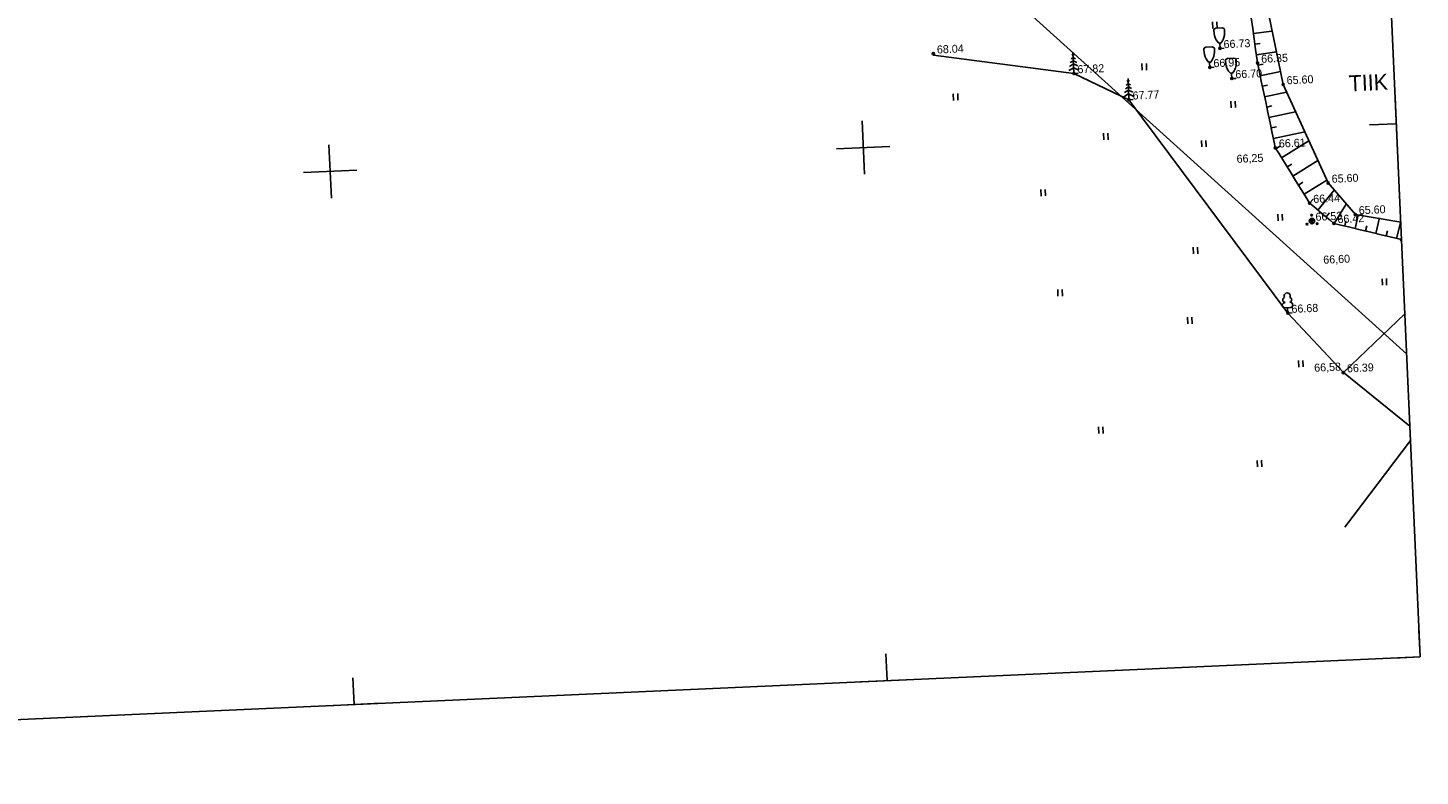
# Model space of a CAD drawing. Extents: x 640676 to 640937, y 6454929 to 6455190.
# Drawn here: x 640806.2 to 640936.6, y 6454929.4 to 6454999.5 of the extents above; entities that cross this region are included whole.
import ezdxf

# ---------------------------------------------------------------- set-up
doc = ezdxf.new("R2010")
doc.units = 0
for name, color, linetype in [('Level 10', 7, 'Continuous'), ('Level 15', 7, 'Continuous'), ('Level 30', 7, 'Continuous'), ('Level 31', 7, 'Continuous'), ('Level 34', 7, 'Continuous'), ('Level 41', 7, 'Continuous'), ('Level 42', 7, 'Continuous'), ('Level 54', 7, 'Continuous'), ('Level 56', 7, 'Continuous'), ('Level 59', 7, 'Continuous'), ('Level 61', 7, 'Continuous'), ('Level 63', 7, 'Continuous')]:
    doc.layers.add(name, color=color, linetype=linetype)

msp = doc.modelspace()

# ---------------------------------------------------------------- linework, layer by layer
at = {"layer": 'Level 10'}
for p, q in [((640917.5, 6454999.5), (640918.1, 6454999.53)), ((640904.11, 6454997.06), (640903.99, 6454996.99)), ((640904.19, 6454995.26), (640904.1, 6454997.26)), ((640904.11, 6454997.06), (640904.24, 6454997)), ((640916.55, 6454997.72), (640917.15, 6454997.75)), ((640917.76, 6454998.11), (640917.96, 6454998.12)), ((640917.88, 6454997.62), (640917.86, 6454998.12)), ((640917.88, 6454997.62), (640918.28, 6454997.63)), ((640917.88, 6454997.62), (640917.88, 6454997.62)), ((640904.17, 6454995.81), (640903.71, 6454995.53)), ((640904.15, 6454996.16), (640903.78, 6454995.93)), ((640904.14, 6454996.46), (640903.85, 6454996.28)), ((640904.13, 6454996.76), (640903.92, 6454996.63)), ((640904.13, 6454996.76), (640904.34, 6454996.65)), ((640904.14, 6454996.46), (640904.45, 6454996.31)), ((640904.15, 6454996.16), (640904.55, 6454995.97)), ((640904.17, 6454995.81), (640904.66, 6454995.57)), ((640916.81, 6454996.33), (640917.01, 6454996.34)), ((640916.93, 6454995.84), (640916.91, 6454996.34)), ((640916.93, 6454995.84), (640917.33, 6454995.85)), ((640916.93, 6454995.84), (640916.93, 6454995.84)), ((640918.59, 6454996.67), (640919.19, 6454996.7)), ((640904.59, 6454995.28), (640904.19, 6454995.26)), ((640904.19, 6454995.26), (640904.19, 6454995.26)), ((640909.27, 6454994.6), (640909.15, 6454994.53)), ((640909.35, 6454992.8), (640909.26, 6454994.8)), ((640909.27, 6454994.6), (640909.4, 6454994.54)), ((640918.86, 6454995.29), (640919.06, 6454995.29)), ((640918.98, 6454994.79), (640918.96, 6454995.29)), ((640918.98, 6454994.79), (640919.38, 6454994.81)), ((640918.98, 6454994.79), (640918.98, 6454994.79)), ((640909.32, 6454993.35), (640908.86, 6454993.07)), ((640909.31, 6454993.7), (640908.93, 6454993.47)), ((640909.3, 6454994), (640909.01, 6454993.82)), ((640909.28, 6454994.3), (640909.08, 6454994.18)), ((640909.28, 6454994.3), (640909.5, 6454994.2)), ((640909.3, 6454994), (640909.6, 6454993.85)), ((640909.31, 6454993.7), (640909.7, 6454993.51)), ((640909.32, 6454993.35), (640909.81, 6454993.11)), ((640909.75, 6454992.82), (640909.35, 6454992.8)), ((640909.35, 6454992.8), (640909.35, 6454992.8)), ((640926.49, 6454981.44), (640926.49, 6454981.44)), ((640923.94, 6454973.84), (640923.94, 6454973.8)), ((640924.44, 6454973.86), (640924.44, 6454973.83)), ((640924.46, 6454973.33), (640923.96, 6454973.3)), ((640924.24, 6454972.82), (640924.21, 6454973.32)), ((640924.64, 6454972.83), (640924.24, 6454972.82)), ((640924.24, 6454972.82), (640924.24, 6454972.82))]:
    msp.add_line(p, q, dxfattribs=at)
for points in [[(640917.76, 6454998.11), (640917.59, 6454998.32), (640917.52, 6454998.43), (640917.44, 6454998.6), (640917.36, 6454998.82), (640917.33, 6454998.97), (640917.3, 6454999.29), (640917.31, 6454999.33), (640917.33, 6454999.41), (640917.37, 6454999.45), (640917.5, 6454999.5)], [(640917.96, 6454998.12), (640918.11, 6454998.34), (640918.17, 6454998.46), (640918.24, 6454998.63), (640918.29, 6454998.86), (640918.3, 6454999.02), (640918.3, 6454999.34), (640918.3, 6454999.38), (640918.27, 6454999.45), (640918.23, 6454999.48), (640918.1, 6454999.53)], [(640916.81, 6454996.33), (640916.64, 6454996.54), (640916.57, 6454996.65), (640916.49, 6454996.82), (640916.42, 6454997.04), (640916.39, 6454997.19), (640916.36, 6454997.51), (640916.36, 6454997.55), (640916.38, 6454997.63), (640916.42, 6454997.67), (640916.55, 6454997.72)], [(640917.01, 6454996.34), (640917.16, 6454996.56), (640917.22, 6454996.68), (640917.29, 6454996.85), (640917.34, 6454997.08), (640917.36, 6454997.24), (640917.36, 6454997.56), (640917.35, 6454997.6), (640917.32, 6454997.67), (640917.28, 6454997.7), (640917.15, 6454997.75)], [(640918.86, 6454995.29), (640918.69, 6454995.49), (640918.62, 6454995.6), (640918.53, 6454995.77), (640918.46, 6454995.99), (640918.43, 6454996.15), (640918.4, 6454996.47), (640918.4, 6454996.51), (640918.43, 6454996.58), (640918.47, 6454996.62), (640918.59, 6454996.67)], [(640919.06, 6454995.29), (640919.21, 6454995.51), (640919.26, 6454995.63), (640919.33, 6454995.81), (640919.38, 6454996.04), (640919.4, 6454996.19), (640919.4, 6454996.51), (640919.4, 6454996.55), (640919.37, 6454996.62), (640919.32, 6454996.66), (640919.19, 6454996.7)]]:
    msp.add_lwpolyline(points, dxfattribs=at)
for centre, radius in [((640926.49, 6454981.44), 0.25), ((640926.46, 6454981.99), 0.0707), ((640926.03, 6454981.15), 0.0707), ((640926.98, 6454981.19), 0.0707)]:
    msp.add_circle(centre, radius, dxfattribs=at)
for centre, radius, start, end in [((640923.95, 6454973.55), 0.25, 92.564, 272.564), ((640923.98, 6454974.06), 0.224, 107.8081, 259.643), ((640924.17, 6454974.41), 0.292, 335.1439, 209.9841), ((640924.38, 6454974.07), 0.224, 285.4849, 77.3199), ((640924.45, 6454973.58), 0.25, 272.564, 92.5639)]:
    msp.add_arc(centre, radius, start, end, dxfattribs=at)
at = {"layer": 'Level 15'}
for points in [[(640935.36, 6454969), (640894.57, 6455005.84), (640894.38, 6455007.06)], [(640935.72, 6454960.89), (640929.57, 6454952.76)]]:
    msp.add_lwpolyline(points, dxfattribs=at)
at = {"layer": 'Level 30'}
msp.add_line((640929.44, 6454967.24), (640929.44, 6454967.24), dxfattribs=at)
for points in [[(640935.19, 6454972.76), (640929.44, 6454967.24)], [(640935.67, 6454962.21), (640929.44, 6454967.24)]]:
    msp.add_lwpolyline(points, dxfattribs=at)
at = {"layer": 'Level 31'}
msp.add_line((640891.02, 6454997.12), (640891.02, 6454997.12), dxfattribs=at)
msp.add_circle((640891.02, 6454997.12), 0.1, dxfattribs=at)
at = {"layer": 'Level 34'}
for p, q in [((640923.79, 6454994.23), (640923.79, 6454994.23)), ((640928.01, 6454985.01), (640928.01, 6454985.01)), ((640930.56, 6454982.05), (640930.56, 6454982.05))]:
    msp.add_line(p, q, dxfattribs=at)
msp.add_lwpolyline([(640934.81, 6454981.34), (640930.56, 6454982.05), (640928.01, 6454985.01), (640923.79, 6454994.23), (640922.41, 6455000.92), (640922.63, 6455003.7), (640923.2, 6455006.29), (640924.27, 6455008.57), (640926.56, 6455011.34), (640929.11, 6455012.72)], dxfattribs=at)
at = {"layer": 'Level 41'}
for p, q in [((640917.17, 6455000.09), (640917.2, 6454999.47)), ((640917.58, 6455000.09), (640917.61, 6454999.49)), ((640910.57, 6454996.19), (640910.6, 6454995.57)), ((640910.98, 6454996.2), (640911, 6454995.59)), ((640892.89, 6454993.37), (640892.92, 6454992.75)), ((640893.3, 6454993.38), (640893.32, 6454992.77)), ((640918.9, 6454992.67), (640918.93, 6454992.05)), ((640919.3, 6454992.68), (640919.33, 6454992.07)), ((640906.97, 6454989.66), (640907, 6454989.04)), ((640907.38, 6454989.67), (640907.4, 6454989.06)), ((640916.15, 6454989), (640916.18, 6454988.38)), ((640916.56, 6454989), (640916.59, 6454988.4)), ((640901.1, 6454984.39), (640901.13, 6454983.77)), ((640901.51, 6454984.4), (640901.53, 6454983.79)), ((640923.3, 6454982.08), (640923.32, 6454981.46)), ((640923.7, 6454982.09), (640923.73, 6454981.48)), ((640915.37, 6454978.99), (640915.4, 6454978.37)), ((640915.77, 6454978.99), (640915.8, 6454978.38)), ((640902.68, 6454975.02), (640902.7, 6454974.4)), ((640903.08, 6454975.02), (640903.11, 6454974.41)), ((640933.06, 6454976.04), (640933.09, 6454975.42)), ((640933.47, 6454976.05), (640933.49, 6454975.44)), ((640914.83, 6454972.42), (640914.86, 6454971.8)), ((640915.24, 6454972.43), (640915.27, 6454971.82)), ((640925.23, 6454968.38), (640925.26, 6454967.76)), ((640925.64, 6454968.39), (640925.66, 6454967.78)), ((640906.5, 6454962.15), (640906.53, 6454961.53)), ((640906.9, 6454962.16), (640906.93, 6454961.55)), ((640921.37, 6454959.02), (640921.4, 6454958.4)), ((640921.77, 6454959.03), (640921.8, 6454958.42))]:
    msp.add_line(p, q, dxfattribs=at)
msp.add_lwpolyline([(640929.44, 6454967.24), (640924.24, 6454972.82), (640909.35, 6454992.8), (640904.19, 6454995.26), (640891.02, 6454996.97)], dxfattribs=at)
at = {"layer": 'Level 42'}
for p, q in [((640920.8, 6455000.48), (640920.94, 6454999.49)), ((640920.94, 6454999.49), (640921.08, 6454998.5)), ((640921.01, 6454999), (640922.75, 6454999.24)), ((640921.08, 6454998.5), (640921.22, 6454997.51)), ((640921.15, 6454998.01), (640921.64, 6454998.08)), ((640921.22, 6454997.51), (640921.36, 6454996.52)), ((640921.29, 6454997.02), (640923.16, 6454997.28)), ((640921.4, 6454996.24), (640921.4, 6454996.24)), ((640921.44, 6454996.03), (640921.93, 6454996.13)), ((640921.55, 6454995.54), (640921.75, 6454994.56)), ((640921.65, 6454995.05), (640923.54, 6454995.45)), ((640921.75, 6454994.56), (640921.96, 6454993.58)), ((640921.85, 6454994.07), (640922.34, 6454994.17)), ((640921.96, 6454993.58), (640922.16, 6454992.6)), ((640922.06, 6454993.09), (640924.11, 6454993.52)), ((640922.16, 6454992.6), (640922.37, 6454991.62)), ((640922.26, 6454992.11), (640922.75, 6454992.22)), ((640922.37, 6454991.62), (640922.57, 6454990.65)), ((640922.47, 6454991.14), (640924.96, 6454991.66)), ((640922.57, 6454990.65), (640922.78, 6454989.67)), ((640922.68, 6454990.16), (640923.17, 6454990.26)), ((640922.78, 6454989.67), (640922.98, 6454988.69)), ((640922.88, 6454989.18), (640925.82, 6454989.79)), ((640923.06, 6454988.3), (640923.06, 6454988.3)), ((640923.12, 6454988.21), (640923.55, 6454988.48)), ((640923.65, 6454987.36), (640926.2, 6454988.95)), ((640923.38, 6454987.79), (640923.91, 6454986.94)), ((640923.91, 6454986.94), (640924.44, 6454986.09)), ((640924.17, 6454986.51), (640924.6, 6454986.78)), ((640924.7, 6454985.66), (640927.04, 6454987.11)), ((640924.44, 6454986.09), (640924.96, 6454985.24)), ((640924.96, 6454985.24), (640925.49, 6454984.39)), ((640925.23, 6454984.81), (640925.65, 6454985.08)), ((640925.49, 6454984.39), (640926.02, 6454983.54)), ((640925.75, 6454983.96), (640927.88, 6454985.28)), ((640927.05, 6454982.47), (640928.59, 6454984.33)), ((640926.28, 6454983.11), (640926.6, 6454983.5)), ((640926.28, 6454983.12), (640926.28, 6454983.12)), ((640926.67, 6454982.79), (640927.43, 6454982.15)), ((640928.59, 6454981.21), (640929.7, 6454983.03)), ((640927.43, 6454982.15), (640928.2, 6454981.51)), ((640927.82, 6454981.83), (640928.14, 6454982.22)), ((640929.57, 6454980.98), (640929.68, 6454981.46)), ((640930.54, 6454980.74), (640930.84, 6454982.01)), ((640932.48, 6454980.28), (640932.83, 6454981.73)), ((640928.55, 6454981.22), (640928.55, 6454981.22)), ((640929.08, 6454981.09), (640930.05, 6454980.86)), ((640930.05, 6454980.86), (640931.02, 6454980.63)), ((640931.02, 6454980.63), (640932, 6454980.39)), ((640931.51, 6454980.51), (640931.63, 6454980.99)), ((640932, 6454980.39), (640932.97, 6454980.16)), ((640932.97, 6454980.16), (640933.94, 6454979.92)), ((640933.45, 6454980.04), (640933.57, 6454980.53)), ((640934.43, 6454979.81), (640934.78, 6454981.27))]:
    msp.add_line(p, q, dxfattribs=at)
for points in [[(640921.36, 6454996.52), (640921.4, 6454996.24), (640921.55, 6454995.54)], [(640922.98, 6454988.69), (640923.06, 6454988.3), (640923.38, 6454987.79)], [(640926.02, 6454983.54), (640926.28, 6454983.12), (640926.67, 6454982.79)], [(640928.2, 6454981.51), (640928.55, 6454981.22), (640929.08, 6454981.09)], [(640933.94, 6454979.92), (640934.88, 6454979.7)]]:
    msp.add_lwpolyline(points, dxfattribs=at)
at = {"layer": 'Level 54'}
for centre in [(640891.02, 6454997.12), (640917.88, 6454997.62), (640916.93, 6454995.84), (640921.4, 6454996.24), (640904.19, 6454995.26), (640918.98, 6454994.79), (640923.79, 6454994.23), (640909.35, 6454992.8), (640923.06, 6454988.3), (640928.01, 6454985.01), (640926.28, 6454983.12), (640926.49, 6454981.44), (640930.56, 6454982.05), (640928.55, 6454981.22), (640924.24, 6454972.82), (640929.44, 6454967.24)]:
    msp.add_circle(centre, 0.1, dxfattribs=at)
msp.add_arc((640934.89, 6454979.7), 0.1, 98.3031, 266.8248, dxfattribs=at)
at = {"layer": 'Level 56'}
for points in [[(640925.45, 6455190.34), (640936.63, 6454940.62)], [(640936.63, 6454940.62), (640925.45, 6455190.34)], [(640936.63, 6454940.62), (640925.45, 6455190.34)], [(640925.45, 6455190.34), (640936.63, 6454940.62)], [(640686.91, 6454929.43), (640936.63, 6454940.62)], [(640936.63, 6454940.62), (640686.91, 6454929.43)], [(640686.91, 6454929.43), (640936.63, 6454940.62)]]:
    msp.add_lwpolyline(points, dxfattribs=at)
at = {"layer": 'Level 61'}
for p, q in [((640934.28, 6454993.06), (640934.51, 6454988.06)), ((640934.28, 6454993.06), (640934.51, 6454988.06)), ((640884.34, 6454990.82), (640884.56, 6454985.83)), ((640884.34, 6454990.82), (640884.56, 6454985.83)), ((640931.9, 6454990.45), (640934.4, 6454990.56)), ((640931.9, 6454990.45), (640934.4, 6454990.56)), ((640834.39, 6454988.59), (640834.62, 6454983.59)), ((640834.39, 6454988.59), (640834.62, 6454983.59)), ((640881.95, 6454988.21), (640886.95, 6454988.44)), ((640881.95, 6454988.21), (640886.95, 6454988.44)), ((640832.01, 6454985.98), (640837, 6454986.2)), ((640832.01, 6454985.98), (640837, 6454986.2)), ((640936.52, 6454943.11), (640936.63, 6454940.62)), ((640936.52, 6454943.11), (640936.63, 6454940.62)), ((640886.58, 6454940.88), (640886.69, 6454938.38)), ((640934.14, 6454940.5), (640936.63, 6454940.62)), ((640934.14, 6454940.5), (640936.63, 6454940.62)), ((640836.63, 6454938.64), (640836.74, 6454936.14)), ((640884.19, 6454938.27), (640889.18, 6454938.49)), ((640834.25, 6454936.03), (640839.24, 6454936.26))]:
    msp.add_line(p, q, dxfattribs=at)

# ---------------------------------------------------------------- texts
at = {"layer": 'Level 31'}
msp.add_text('68.04', height=0.75, rotation=2.564, dxfattribs=at).set_placement((640891.37, 6454997.13))
at = {"layer": 'Level 34'}
msp.add_text('TIIK', height=1.5, rotation=2.564, dxfattribs=at).set_placement((640929.97, 6454993.58))
at = {"layer": 'Level 59'}
for s, p in [('66,25', (640919.45, 6454986.89)), ('66,60', (640927.57, 6454977.44)), ('66,58', (640926.72, 6454967.32))]:
    msp.add_text(s, height=0.75, rotation=2.564, dxfattribs=at).set_placement(p)
at = {"layer": 'Level 63'}
for s, p in [('66.73', (640918.23, 6454997.63)), ('66.35', (640921.75, 6454996.26)), ('67.82', (640904.54, 6454995.28)), ('66.95', (640917.28, 6454995.85)), ('66.70', (640919.33, 6454994.81)), ('65.60', (640924.14, 6454994.25)), ('67.77', (640909.7, 6454992.82)), ('66.61', (640923.41, 6454988.32)), ('65.60', (640928.36, 6454985.02)), ('66.44', (640926.63, 6454983.13)), ('65.60', (640930.9, 6454982.07)), ('66.53', (640926.84, 6454981.46)), ('66.42', (640928.9, 6454981.24)), ('66.68', (640924.59, 6454972.83)), ('66.39', (640929.79, 6454967.26))]:
    msp.add_text(s, height=0.75, rotation=2.564, dxfattribs=at).set_placement(p)

doc.saveas('drawing.dxf')
